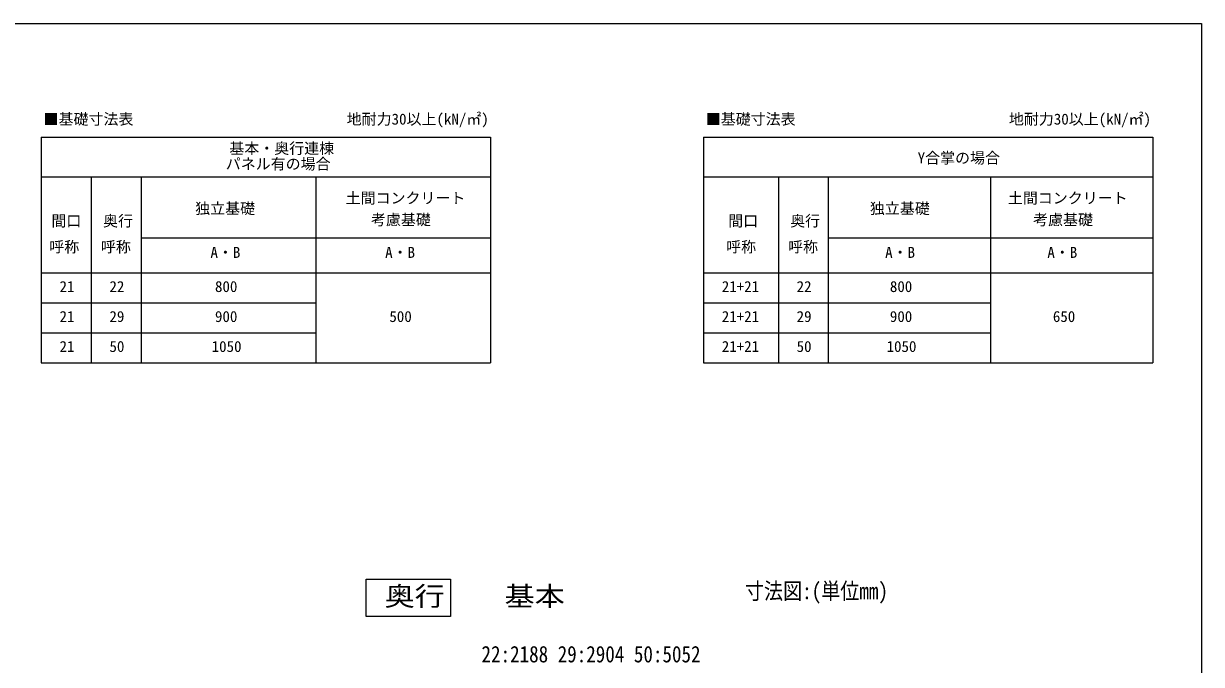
# Model space of a CAD drawing. Units: millimetres, scale not verified. Extents: x -8432 to 28176, y -5820 to 5820.
# Drawn here: x -1432 to 8008, y 688 to 5820 of the extents above; entities that cross this region are included whole.
import ezdxf
from ezdxf.enums import TextEntityAlignment as Align

# ---------------------------------------------------------------- set-up
doc = ezdxf.new("R2010")
doc.units = ezdxf.units.MM
doc.header["$LTSCALE"] = 30
for name, color, linetype, lineweight in [('0-3_ELV2', 4, 'Continuous', 9), ('0-6_OTH_LINE', 6, 'Continuous', 9), ('F-0_240', 7, 'Continuous', 9)]:
    doc.layers.add(name, color=color, linetype=linetype, lineweight=lineweight)
doc.styles.add('ＭＳ ゴシック', font='')
doc.styles.get('ＭＳ ゴシック').set_extended_font_data('MS Gothic')

msp = doc.modelspace()

# ---------------------------------------------------------------- linework, layer by layer
at = {"layer": '0-3_ELV2', "color": 7, "lineweight": 18}
for p, q in [((-1289.98, 4910.91), (2310.02, 4910.91)), ((-1289.98, 4910.91), (-1289.98, 3103.8)), ((4017.31, 4910.91), (7617.31, 4910.91)), ((-1289.98, 4593.16), (2310.02, 4593.16)), ((-489.98, 4593.16), (-489.98, 3103.8)), ((4017.31, 4593.16), (7617.31, 4593.16)), ((5017.31, 4593.16), (5017.31, 3103.8)), ((-489.98, 4104.13), (2310.02, 4104.13)), ((5017.31, 4104.13), (7617.31, 4104.13)), ((-1289.98, 3823.8), (2310.02, 3823.8)), ((4017.31, 3823.8), (7617.31, 3823.8)), ((-1289.98, 3583.8), (910.02, 3583.8)), ((4017.31, 3583.8), (6317.31, 3583.8)), ((-1289.98, 3343.8), (910.02, 3343.8)), ((4017.31, 3343.8), (6317.31, 3343.8)), ((-1289.98, 3103.8), (2310.02, 3103.8))]:
    msp.add_line(p, q, dxfattribs=at)
at = {"layer": '0-3_ELV2', "color": 7}
for p, q in [((2310.02, 4910.91), (2310.02, 3103.8)), ((7617.31, 4910.91), (7617.31, 3103.8)), ((-889.98, 4593.16), (-889.98, 3103.8)), ((-489.98, 4593.16), (-489.98, 3103.8)), ((910.02, 4593.16), (910.02, 3103.8)), ((4617.31, 4593.16), (4617.31, 3103.8)), ((5017.31, 4593.16), (5017.31, 3103.8)), ((6317.31, 4593.16), (6317.31, 3103.8))]:
    msp.add_line(p, q, dxfattribs=at)
at = {"layer": '0-3_ELV2', "color": 7, "lineweight": 18}
msp.add_lwpolyline([(4017.31, 4910.91), (4017.31, 3103.8), (7617.31, 3103.8)], dxfattribs=at)
at = {"layer": '0-6_OTH_LINE', "color": 3}
msp.add_lwpolyline([(1312.63, 1371.56), (1989.04, 1371.56), (1989.04, 1072.06), (1312.63, 1072.06)], close=True, dxfattribs=at)
at = {"layer": 'F-0_240', "color": 5}
for p, q in [((-8432.06, 5820), (8007.94, 5820)), ((8007.94, 5820), (8007.94, -5820))]:
    msp.add_line(p, q, dxfattribs=at)

# ---------------------------------------------------------------- texts
at = {"layer": '0-3_ELV2', "color": 7, "style": 'ＭＳ ゴシック'}
for s, p in [('■基礎寸法表', (-1271.82, 4984.76)), ('地耐力30以上(kN/㎡)', (1157.44, 4984.76)), ('■基礎寸法表', (4035.47, 4984.76)), ('地耐力30以上(kN/㎡)', (6464.73, 4984.76)), ('基本・奥行連棟', (217.11, 4750.63)), ('パネル有の場合', (188.52, 4626.12)), ('Y合掌の場合', (5733.47, 4674.03)), ('土間コンクリート', (1149.19, 4352.6)), ('土間コンクリート', (6456.48, 4352.6)), ('独立基礎', (-56.45, 4269.03)), ('独立基礎', (5350.84, 4269.03)), ('間口', (-1209.03, 4169.25)), ('奥行', (-795.29, 4169.25)), ('考慮基礎', (1351.66, 4179.13)), ('間口', (4215.49, 4169.25)), ('奥行', (4712, 4169.25)), ('考慮基礎', (6658.95, 4179.13)), ('呼称', (-1225.84, 3961.55)), ('呼称', (-812.1, 3961.55)), ('呼称', (4198.68, 3961.55)), ('呼称', (4695.18, 3961.55)), ('A・B', (65.8, 3917.4)), ('A・B', (1465.8, 3917.4)), ('A・B', (5473.09, 3917.4)), ('A・B', (6773.09, 3917.4)), ('21', (-1143.71, 3643.8)), ('22', (-743.71, 3643.8)), ('800', (102.05, 3643.8)), ('21+21', (4163.57, 3643.8)), ('22', (4763.57, 3643.8)), ('800', (5510.91, 3643.8)), ('21', (-1143.71, 3403.8)), ('29', (-743.71, 3403.8)), ('900', (102.05, 3403.8)), ('500', (1499.73, 3403.8)), ('21+21', (4163.57, 3403.8)), ('29', (4763.57, 3403.8)), ('900', (5510.91, 3403.8)), ('650', (6817.17, 3403.8)), ('21', (-1143.71, 3163.8)), ('50', (-743.71, 3163.8)), ('1050', (75.41, 3163.8)), ('21+21', (4163.57, 3163.8)), ('50', (4763.57, 3163.8)), ('1050', (5484.27, 3163.8))]:
    msp.add_text(s, height=87.98, dxfattribs=at).set_placement(p, align=Align.BOTTOM_LEFT)
at = {"layer": '0-6_OTH_LINE', "color": 2, "style": 'ＭＳ ゴシック', "width": 1.15}
for s, p in [('奥行', (1461.12, 1111.18)), ('基本', (2423.12, 1111.18))]:
    msp.add_text(s, height=154, dxfattribs=at).set_placement(p, align=Align.BOTTOM_LEFT)
at = {"layer": '0-6_OTH_LINE', "color": 7, "style": 'ＭＳ ゴシック', "width": 0.85}
for s, p in [('寸法図:(単位mm)', (4348.74, 1170.62)), ('22:2188 29:2904 50:5052', (2238.02, 664.76))]:
    msp.add_text(s, height=132, dxfattribs=at).set_placement(p, align=Align.BOTTOM_LEFT)

doc.saveas('drawing.dxf')
